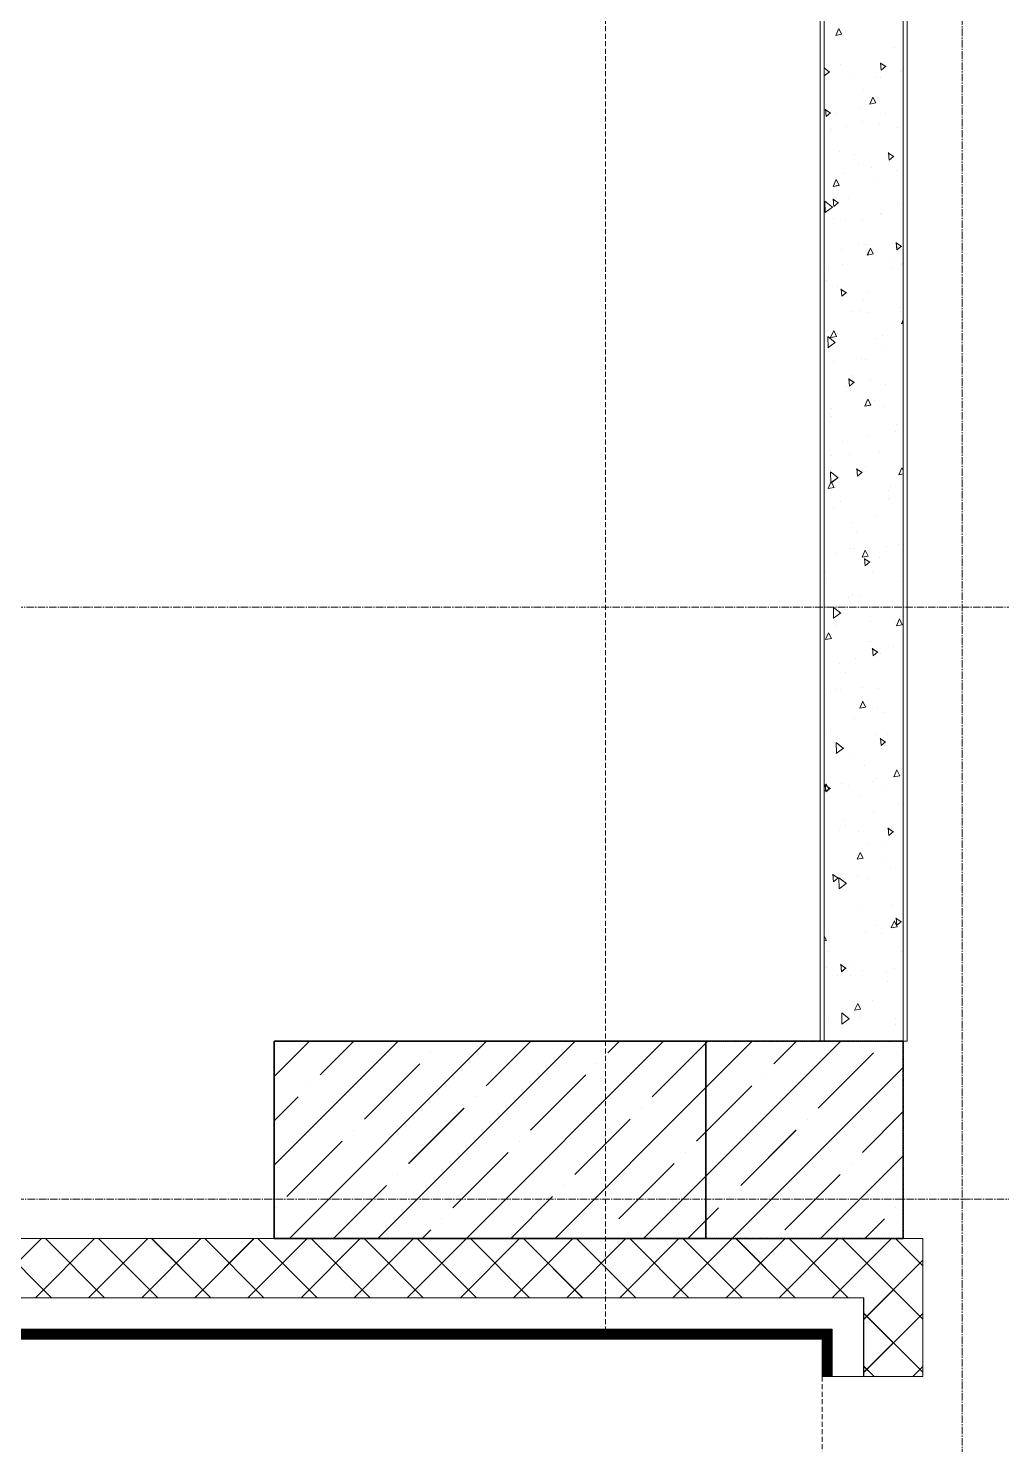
# Model space of a CAD drawing. Header units: millimetres. Extents: x 470010 to 1231400, y -134005 to 421770.
# Drawn here: x 849754 to 852223, y 135591 to 139180 of the extents above; entities that cross this region are included whole.
import ezdxf
from ezdxf.enums import TextEntityAlignment as Align

# ---------------------------------------------------------------- set-up
doc = ezdxf.new("R2010")
doc.units = ezdxf.units.MM
for name, pattern in [('CENTER2', [28.575, 19.05, -3.175, 3.175, -3.175]), ('DASHED', [19.05, 12.7, -6.35]), ('HIDDEN2', [4.7625, 3.175, -1.5875])]:
    doc.linetypes.add(name, pattern=pattern)
doc.layers.get('Defpoints').update_dxf_attribs({"color": 140})
doc.layers.add('АР_Делит', color=120, linetype='Continuous', lineweight=0, plot=False)
for name, color, linetype, lineweight in [('АР_Колонны', 70, 'Continuous', 30), ('АР_Стены ЖБ', 7, 'Continuous', 35), ('АР_Стены ПЕНОблок', 52, 'Continuous', 20), ('АР_Тонкая', 254, 'Continuous', 5), ('АР_Утеплитель', 31, 'Continuous', 0), ('АР_Штриховка', 8, 'Continuous', 0)]:
    doc.layers.add(name, color=color, linetype=linetype, lineweight=lineweight)
doc.layers.add('РД_Оси_100', color=7, linetype='Continuous', lineweight=0, true_color=0x525252)
doc.styles.add('style1', font='ARIALN.TTF')

# ---------------------------------------------------------------- blocks, each defined once
blk = doc.blocks.new('СОШ_2200_АР_ОСИ_М100_28.05.24')
at = {"layer": 'АР_Делит', "color": 251, "linetype": 'DASHED', "true_color": 0x636466}
blk.add_lwpolyline([(114955, 135155), (114955, -355), (93595.036, -355), (93595.036, 13855), (94145, 13855), (94145, 68320), (66055, 68320), (66055, 13857.73), (83455, 13857.73), (83455, -355), (45245, -355), (45245, 13145), (44695, 13145), (44695, 26755), (45245, 26755), (45245, 68320), (20455, 68320), (20455, 26755), (27955, 26755), (27955, 13145), (-355, 13145), (-355, 100855)], dxfattribs=at)
at = {"layer": 'РД_Оси_100', "color": 251, "linetype": 'CENTER2', "true_color": 0x636466}
for p, q in [((71363.995, 15000), (33000, 15000)), ((33000, 13500), (85055, 13500))]:
    blk.add_line(p, q, dxfattribs=at)
blk.add_lwpolyline([(45530, 139938.679), (45600, 139538.679), (45600, -6163.457)], dxfattribs=at)
blk = doc.blocks.new('A$C9108343f')
at = {"layer": 'АР_Колонны', "color": 18, "linetype": 'HIDDEN2', "lineweight": 25, "true_color": 0x000000}
for p, q in [((185754.1, 236979.5), (186254.1, 236979.5)), ((185754.1, 236479.5), (185754.1, 236979.5)), ((186254.1, 236979.5), (186254.1, 236479.5)), ((186254.1, 236479.5), (185754.1, 236479.5))]:
    blk.add_line(p, q, dxfattribs=at)
at = {"layer": 'АР_Колонны', "color": 18, "linetype": 'Continuous', "lineweight": 15, "true_color": 0x000000}
for p, q in [((185754.1, 236979.5), (185754.1, 236479.5)), ((186254.1, 236979.5), (185754.1, 236979.5)), ((186254.1, 236979.5), (185754.1, 236979.5)), ((185754.1, 236979.5), (185754.1, 236479.5)), ((186254.1, 236479.5), (186254.1, 236979.5)), ((186254.1, 236479.5), (186254.1, 236979.5)), ((185754.1, 236479.5), (186254.1, 236479.5)), ((185754.1, 236479.5), (186254.1, 236479.5))]:
    blk.add_line(p, q, dxfattribs=at)
at = {"layer": 'АР_Стены ЖБ', "color": 18, "linetype": 'Continuous', "lineweight": 35, "true_color": 0x000000}
for p, q in [((184659.1, 236979.5), (184659.1, 236479.5)), ((185754.1, 236979.5), (184659.1, 236979.5)), ((185754.1, 236479.5), (185754.1, 236979.5)), ((184659.1, 236479.5), (185754.1, 236479.5))]:
    blk.add_line(p, q, dxfattribs=at)
at = {"layer": 'АР_Стены ЖБ', "color": 18, "linetype": 'Continuous', "lineweight": 30, "true_color": 0x000000}
for p, q in [((186254.1, 236979.5), (185754.1, 236979.5)), ((185754.1, 236979.5), (185754.1, 236479.5)), ((186254.1, 236479.5), (186254.1, 236979.5)), ((185754.1, 236479.5), (186254.1, 236479.5))]:
    blk.add_line(p, q, dxfattribs=at)
at = {"layer": 'АР_Стены ПЕНОблок', "color": 18, "linetype": 'Continuous', "lineweight": 20, "true_color": 0x000000}
for p, q in [((186054.1, 244129.5), (186054.1, 236979.5)), ((186254.1, 236979.5), (186254.1, 244129.5)), ((186054.1, 236979.5), (186254.1, 236979.5))]:
    blk.add_line(p, q, dxfattribs=at)
at = {"layer": 'АР_Тонкая', "color": 18, "linetype": 'Continuous', "lineweight": 0, "true_color": 0x000000}
for p, q in [((186044.1, 244129.5), (186044.1, 236979.5)), ((186054.1, 236979.5), (186054.1, 244129.5)), ((186254.1, 244129.5), (186254.1, 236979.5)), ((186264.1, 236979.5), (186264.1, 244129.5)), ((186044.1, 236979.5), (186054.1, 236979.5)), ((186254.1, 236979.5), (186264.1, 236979.5))]:
    blk.add_line(p, q, dxfattribs=at)
at = {"layer": 'АР_Тонкая', "color": 18, "linetype": 'Continuous', "lineweight": 5, "true_color": 0x000000}
for p, q in [((186154.1, 236329.5), (167604.1, 236329.5)), ((186154.1, 236129.5), (186154.1, 236329.5)), ((167604.1, 236249.5), (186074.1, 236249.5)), ((186074.1, 236249.5), (167604.1, 236249.5)), ((186074.1, 236249.5), (186074.1, 236129.5)), ((186074.1, 236129.5), (186074.1, 236249.5)), ((167604.1, 236224.5), (186049.1, 236224.5)), ((186049.1, 236224.5), (186049.1, 236129.5)), ((186049.1, 236129.5), (186074.1, 236129.5)), ((186074.1, 236129.5), (186154.1, 236129.5))]:
    blk.add_line(p, q, dxfattribs=at)
at = {"layer": 'АР_Утеплитель', "color": 18, "linetype": 'Continuous', "lineweight": 0, "true_color": 0x000000}
for p, q in [((186304.1, 236479.5), (167604.1, 236479.5)), ((186304.1, 236129.5), (186304.1, 236479.5)), ((167604.1, 236329.5), (186154.1, 236329.5)), ((186154.1, 236329.5), (186154.1, 236129.5)), ((186154.1, 236129.5), (186304.1, 236129.5))]:
    blk.add_line(p, q, dxfattribs=at)
at = {"layer": 'АР_Штриховка', "color": 18, "linetype": 'Continuous', "lineweight": 0, "true_color": 0x000000}
for p, q in [((186083.3, 239528.5), (186091, 239545.9)), ((186098.3, 239531.4), (186091, 239545.9)), ((186097.5, 239536), (186097.5, 239536)), ((186083.3, 239528.5), (186098.3, 239531.4)), ((186232.3, 239498.7), (186232.3, 239498.7)), ((186067.8, 239435.8), (186054.1, 239446.7)), ((186054.1, 239426.3), (186067.6, 239436.1)), ((186094.9, 239453.9), (186094.9, 239453.9)), ((186128.1, 239429), (186128.1, 239429)), ((186209.9, 239449.4), (186196.5, 239458.6)), ((186198.8, 239440.4), (186197.1, 239459.4)), ((186198.8, 239440.4), (186210.4, 239450.2)), ((186246.6, 239436.8), (186246.6, 239436.8)), ((186250.2, 239439.3), (186250.2, 239439.3)), ((186152.5, 239391.9), (186152.5, 239391.9)), ((186184.6, 239423), (186184.6, 239423)), ((186197.3, 239421.4), (186197.3, 239421.4)), ((186169.8, 239354.6), (186177.6, 239372)), ((186169.9, 239354.5), (186184.8, 239357.4)), ((186184.8, 239357.4), (186177.6, 239371.9)), ((186069.8, 239331.8), (186056.5, 239341)), ((186058.7, 239322.9), (186057, 239341.8)), ((186058.7, 239322.8), (186070.3, 239332.6)), ((186069, 239352), (186069, 239352)), ((186084.7, 239331.2), (186084.7, 239331.2)), ((186146.7, 239345), (186146.7, 239345)), ((186210.1, 239329.9), (186210.1, 239329.9)), ((186073.3, 239289.7), (186073.3, 239289.7)), ((186110.5, 239298.7), (186110.5, 239298.7)), ((186151.7, 239310.9), (186151.7, 239310.9)), ((186193, 239302.3), (186193, 239302.3)), ((186240.2, 239296), (186240.2, 239296)), ((186092.6, 239233.9), (186092.6, 239233.9)), ((186130.9, 239227.7), (186130.9, 239227.7)), ((186229.8, 239221.7), (186216.5, 239230.8)), ((186218.7, 239212.7), (186217, 239231.7)), ((186218.7, 239212.7), (186230.4, 239222.5)), ((186106.2, 239179.6), (186106.2, 239179.6)), ((186140.3, 239204.2), (186140.3, 239204.2)), ((186175.2, 239192.8), (186175.2, 239192.8)), ((186237.7, 239185.3), (186237.7, 239185.3)), ((186076.9, 239145.7), (186084.6, 239163.2)), ((186076.9, 239145.7), (186091.8, 239148.6)), ((186091.8, 239148.6), (186084.6, 239163.1)), ((186188.5, 239165.8), (186188.5, 239165.8)), ((186074.9, 239093), (186055.9, 239108.1)), ((186056.6, 239079.7), (186056, 239108.2)), ((186089.7, 239104.1), (186076.4, 239113.3)), ((186078.6, 239095.1), (186076.9, 239114.1)), ((186078.6, 239095.1), (186090.3, 239104.9)), ((186116.2, 239115.9), (186116.2, 239115.9)), ((186246.1, 239103.8), (186246.1, 239103.8)), ((186056.2, 239079.8), (186074.7, 239093.3)), ((186197.1, 239077.4), (186197.1, 239077.4)), ((186198.8, 239074.7), (186198.8, 239074.7)), ((186077.1, 239065), (186077.1, 239065)), ((186108.9, 239060.9), (186108.9, 239060.9)), ((186150.9, 239062.6), (186150.9, 239062.6)), ((186139.8, 238997.8), (186139.8, 238997.8)), ((186159.1, 238999.3), (186159.1, 238999.3)), ((186166.5, 238998.9), (186166.5, 238998.9)), ((186249.7, 238993.9), (186236.4, 239003.1)), ((186238.6, 238984.9), (186236.9, 239003.9)), ((186238.6, 238984.9), (186250.3, 238994.7)), ((186097.2, 238985.6), (186097.2, 238985.6)), ((186163.4, 238971.8), (186171.1, 238989.2)), ((186163.4, 238971.7), (186178.4, 238974.6)), ((186178.4, 238974.6), (186171.1, 238989.1)), ((186064.2, 238939.9), (186064.2, 238939.9)), ((186100.7, 238946.9), (186100.7, 238946.9)), ((186222.4, 238956.7), (186222.4, 238956.7)), ((186224.1, 238936.9), (186224.1, 238936.9)), ((186250.7, 238948), (186250.7, 238948)), ((186252.6, 238950.4), (186252.6, 238950.4)), ((186059.2, 238907.5), (186059.2, 238907.5)), ((186086.7, 238892.2), (186086.7, 238892.2)), ((186109.6, 238876.4), (186096.3, 238885.5)), ((186098.5, 238867.4), (186096.9, 238886.4)), ((186098.5, 238867.4), (186110.2, 238877.2)), ((186152.7, 238858.6), (186152.7, 238858.6)), ((186163.4, 238879.7), (186163.4, 238879.7)), ((186124.3, 238828.8), (186124.3, 238828.8)), ((186144.3, 238830.2), (186144.3, 238830.2)), ((186163.9, 238825.3), (186163.9, 238825.3)), ((186246, 238838.6), (186246, 238838.6)), ((186246.4, 238828.9), (186246.4, 238828.9)), ((186070.4, 238763), (186078.2, 238780.4)), ((186085.4, 238765.8), (186078.2, 238780.3)), ((186249.9, 238797.9), (186254.1, 238807.3)), ((186250, 238797.8), (186254.1, 238798.6)), ((186082, 238750.2), (186063, 238765.2)), ((186063.7, 238736.8), (186063.1, 238765.4)), ((186063.3, 238737), (186081.8, 238750.5)), ((186070.4, 238762.9), (186085.4, 238765.8)), ((186187, 238761.6), (186187, 238761.6)), ((186201.9, 238768.2), (186201.9, 238768.2)), ((186065.1, 238728), (186065.1, 238728)), ((186147.9, 238710.7), (186147.9, 238710.7)), ((186209.5, 238731.8), (186209.5, 238731.8)), ((186077.1, 238702.6), (186077.1, 238702.6)), ((186159.6, 238706.2), (186159.6, 238706.2)), ((186109.6, 238640), (186109.6, 238640)), ((186129.6, 238648.6), (186116.2, 238657.8)), ((186118.4, 238639.7), (186116.8, 238658.6)), ((186118.4, 238639.7), (186130.1, 238649.4)), ((186122.7, 238666), (186122.7, 238666)), ((186171.6, 238653.7), (186171.6, 238653.7)), ((186210.5, 238643.5), (186210.5, 238643.5)), ((186157, 238589), (186164.7, 238606.4)), ((186171.9, 238591.9), (186164.7, 238606.4)), ((186180.3, 238604), (186180.3, 238604)), ((186072.8, 238583.4), (186072.8, 238583.4)), ((186157, 238589), (186171.9, 238591.9)), ((186171.5, 238592.6), (186171.5, 238592.6)), ((186204.3, 238589.2), (186204.3, 238589.2)), ((186071.7, 238561.9), (186071.7, 238561.9)), ((186237.9, 238542.1), (186237.9, 238542.1)), ((186100.7, 238499.2), (186100.7, 238499.2)), ((186165.2, 238513), (186165.2, 238513)), ((186234.1, 238525.4), (186234.1, 238525.4)), ((186073, 238464.3), (186073, 238464.3)), ((186117.5, 238466.5), (186117.5, 238466.5)), ((186195.1, 238474.5), (186195.1, 238474.5)), ((186065.2, 238421.1), (186065.2, 238421.1)), ((186089.1, 238407.3), (186070.1, 238422.4)), ((186070.8, 238394), (186070.2, 238422.6)), ((186149.5, 238420.9), (186136.1, 238430.1)), ((186138.4, 238411.9), (186136.7, 238430.9)), ((186138.4, 238411.9), (186150, 238421.7)), ((186158.3, 238437.2), (186158.3, 238437.2)), ((186243.5, 238415.1), (186251.2, 238432.5)), ((186254.1, 238426.6), (186251.2, 238432.4)), ((186064, 238380.2), (186071.7, 238397.6)), ((186070.4, 238394.2), (186088.9, 238407.6)), ((186078.9, 238383), (186071.7, 238397.5)), ((186222, 238386.2), (186222, 238386.2)), ((186243.5, 238415), (186254.1, 238417.1)), ((186064, 238380.1), (186079, 238383)), ((186215.9, 238375.2), (186215.9, 238375.2)), ((186217.3, 238351.9), (186217.3, 238351.9)), ((186218.7, 238356.5), (186218.7, 238356.5)), ((186078.5, 238330.4), (186078.5, 238330.4)), ((186096.6, 238346.2), (186096.6, 238346.2)), ((186122, 238294.4), (186122, 238294.4)), ((186184, 238308.1), (186184, 238308.1)), ((186136.1, 238268.5), (186136.1, 238268.5)), ((186084.1, 238216.3), (186084.1, 238216.3)), ((186120.2, 238228.1), (186120.2, 238228.1)), ((186130.5, 238229.1), (186130.5, 238229.1)), ((186150.5, 238206.3), (186158.3, 238223.7)), ((186150.5, 238206.2), (186165.5, 238209.1)), ((186165.5, 238209.1), (186158.3, 238223.6)), ((186193.7, 238206.5), (186193.7, 238206.5)), ((186213, 238232.8), (186213, 238232.8)), ((186242.3, 238238.4), (186242.3, 238238.4)), ((186169.4, 238193.2), (186156.1, 238202.4)), ((186158.3, 238184.2), (186156.6, 238203.2)), ((186158.3, 238184.2), (186170, 238194)), ((186056.9, 238166.3), (186056.9, 238166.3)), ((186061.1, 238151.1), (186061.1, 238151.1)), ((186177.6, 238167.4), (186177.6, 238167.4)), ((186251.3, 238144.5), (186251.3, 238144.5)), ((186114.5, 238104.3), (186114.5, 238104.3)), ((186126.2, 238110), (186126.2, 238110)), ((186143.8, 238110), (186143.8, 238110)), ((186096.2, 238064.5), (186077.1, 238079.6)), ((186077.9, 238051.2), (186077.3, 238079.8)), ((186077.5, 238051.3), (186096, 238064.8)), ((186077.7, 238075.5), (186077.7, 238075.5)), ((186084.7, 238033), (186084.7, 238033)), ((186172.1, 238042.3), (186172.1, 238042.3)), ((186234.4, 238040.6), (186234.4, 238040.6)), ((186237.1, 238032.3), (186244.8, 238049.7)), ((186237.1, 238032.2), (186252, 238035.1)), ((186252, 238035.1), (186244.8, 238049.6)), ((186057.5, 237997.4), (186065.3, 238014.8)), ((186057.6, 237997.3), (186072.5, 238000.3)), ((186072.5, 238000.2), (186065.3, 238014.7)), ((186167.4, 237991.9), (186167.4, 237991.9)), ((186170.9, 237993), (186170.9, 237993)), ((186189.3, 237965.4), (186176, 237974.6)), ((186178.2, 237956.5), (186176.5, 237975.4)), ((186178.2, 237956.5), (186189.9, 237966.3)), ((186196.5, 237962.5), (186196.5, 237962.5)), ((186229.7, 237980.3), (186229.7, 237980.3)), ((186092.5, 237937.4), (186092.5, 237937.4)), ((186134.5, 237948.8), (186134.5, 237948.8)), ((186108.3, 237914.9), (186108.3, 237914.9)), ((186069.3, 237864.1), (186069.3, 237864.1)), ((186084.1, 237870.3), (186084.1, 237870.3)), ((186096.5, 237870.7), (186096.5, 237870.7)), ((186150.1, 237875.5), (186150.1, 237875.5)), ((186191, 237873.8), (186191, 237873.8)), ((186144.1, 237823.5), (186151.8, 237840.9)), ((186144.1, 237823.4), (186159.1, 237826.3)), ((186159, 237826.3), (186151.8, 237840.8)), ((186190, 237821.8), (186190, 237821.8)), ((186207.7, 237813.5), (186207.7, 237813.5)), ((186131.9, 237796.9), (186131.9, 237796.9)), ((186070.3, 237768.7), (186070.3, 237768.7)), ((186092.8, 237746), (186092.8, 237746)), ((186183.9, 237755.7), (186183.9, 237755.7)), ((186209.3, 237737.7), (186195.9, 237746.9)), ((186198.1, 237728.7), (186196.5, 237747.7)), ((186198.1, 237728.7), (186209.8, 237738.5)), ((186214.5, 237755.7), (186214.5, 237755.7)), ((186103.3, 237721.7), (186084.2, 237736.8)), ((186085, 237708.4), (186084.4, 237736.9)), ((186084.6, 237708.5), (186103, 237722)), ((186090.1, 237729.9), (186090.1, 237729.9)), ((186127.9, 237706.7), (186127.9, 237706.7)), ((186155.5, 237678.8), (186155.5, 237678.8)), ((186230.6, 237649.5), (186238.4, 237666.9)), ((186245.6, 237652.4), (186238.4, 237666.9)), ((186246.8, 237695), (186246.8, 237695)), ((186054.1, 237621.5), (186058.8, 237632)), ((186066.1, 237617.5), (186058.8, 237632)), ((186097.1, 237633), (186097.1, 237633)), ((186179.6, 237636.6), (186179.6, 237636.6)), ((186185.5, 237644.8), (186185.5, 237644.8)), ((186230.6, 237649.5), (186245.6, 237652.4)), ((186238.1, 237637.7), (186238.1, 237637.7)), ((186054.1, 237615.2), (186066.1, 237617.5)), ((186069.2, 237620.2), (186055.8, 237629.3)), ((186058, 237611.2), (186056.4, 237630.2)), ((186058, 237611.2), (186069.7, 237621)), ((186116.4, 237627.9), (186116.4, 237627.9)), ((186146.9, 237603.2), (186146.9, 237603.2)), ((186208.9, 237616.9), (186208.9, 237616.9)), ((186179.1, 237560.7), (186179.1, 237560.7)), ((186243.1, 237582.8), (186243.1, 237582.8)), ((186106.3, 237542.6), (186106.3, 237542.6)), ((186109, 237525.1), (186109, 237525.1)), ((186092.8, 237513.9), (186092.8, 237513.9)), ((186140, 237509.8), (186140, 237509.8)), ((186229.2, 237510), (186215.8, 237519.2)), ((186218.1, 237501), (186216.4, 237520)), ((186218.1, 237501), (186229.7, 237510.8)), ((186224.3, 237519.6), (186224.3, 237519.6)), ((186137.6, 237440.7), (186145.4, 237458.1)), ((186152.6, 237443.5), (186145.4, 237458)), ((186163.9, 237480.6), (186163.9, 237480.6)), ((186202.5, 237476.2), (186202.5, 237476.2)), ((186137.7, 237440.6), (186152.6, 237443.5)), ((186202.7, 237442.6), (186202.7, 237442.6)), ((186221.5, 237418.6), (186221.5, 237418.6)), ((186089.1, 237392.4), (186075.7, 237401.6)), ((186078, 237383.5), (186076.3, 237402.4)), ((186078, 237383.4), (186089.6, 237393.2)), ((186110.4, 237378.9), (186091.3, 237393.9)), ((186092, 237365.5), (186091.5, 237394.1)), ((186102.5, 237384.3), (186102.5, 237384.3)), ((186137.5, 237396.9), (186137.5, 237396.9)), ((186163.6, 237391.7), (186163.6, 237391.7)), ((186084.3, 237375.7), (186084.3, 237375.7)), ((186091.7, 237365.7), (186110.1, 237379.2)), ((186141.9, 237313.7), (186141.9, 237313.7)), ((186226.2, 237324.5), (186226.2, 237324.5)), ((186187.2, 237273.6), (186187.2, 237273.6)), ((186224.2, 237266.8), (186231.9, 237284.2)), ((186239.1, 237269.6), (186231.9, 237284.1)), ((186249.1, 237282.3), (186235.8, 237291.4)), ((186238, 237273.3), (186236.3, 237292.3)), ((186237.3, 237282.3), (186237.3, 237282.3)), ((186238, 237273.3), (186249.7, 237283.1)), ((186059.6, 237234.7), (186054.1, 237245.7)), ((186065.1, 237263.3), (186065.1, 237263.3)), ((186159.3, 237257.6), (186159.3, 237257.6)), ((186199.5, 237251.8), (186199.5, 237251.8)), ((186221.3, 237271.3), (186221.3, 237271.3)), ((186224.2, 237266.7), (186239.2, 237269.6)), ((186054.1, 237233.6), (186059.6, 237234.7)), ((186062.1, 237207), (186062.1, 237207)), ((186249.8, 237206.4), (186249.8, 237206.4)), ((186059.4, 237165.7), (186059.4, 237165.7)), ((186109, 237164.7), (186095.7, 237173.9)), ((186097.9, 237155.7), (186096.2, 237174.7)), ((186097.9, 237155.7), (186109.6, 237165.5)), ((186121.4, 237179.5), (186121.4, 237179.5)), ((186088.7, 237145.3), (186088.7, 237145.3)), ((186119.7, 237145), (186119.7, 237145)), ((186150.5, 237159.6), (186150.5, 237159.6)), ((186210.8, 237155.5), (186210.8, 237155.5)), ((186214.9, 237130.5), (186214.9, 237130.5)), ((186233, 237163.2), (186233, 237163.2)), ((186131.2, 237057.9), (186138.9, 237075.3)), ((186131.2, 237057.9), (186146.2, 237060.8)), ((186146.2, 237060.8), (186138.9, 237075.2)), ((186177.3, 237083), (186177.3, 237083)), ((186063.7, 237036.9), (186063.7, 237036.9)), ((186117.4, 237036), (186098.4, 237051.1)), ((186099.1, 237022.7), (186098.5, 237051.3)), ((186098.8, 237022.8), (186117.2, 237036.3)), ((186112.3, 237027.2), (186112.3, 237027.2)), ((186115, 237038.7), (186115, 237038.7)), ((186146.2, 237040.5), (186146.2, 237040.5)), ((186234.4, 237037.5), (186234.4, 237037.5)), ((186234.9, 237021.1), (186234.9, 237021.1)), ((186098.1, 236980.8), (186098.1, 236980.8)), ((183919.2, 236329.5), (184069.2, 236479.5)), ((184094.5, 236329.5), (183944.5, 236479.5)), ((184053.9, 236329.5), (184203.9, 236479.5)), ((184229.2, 236329.5), (184079.2, 236479.5)), ((184188.7, 236329.5), (184338.7, 236479.5)), ((184363.9, 236329.5), (184213.9, 236479.5)), ((184323.4, 236329.5), (184473.4, 236479.5)), ((184498.6, 236329.5), (184348.6, 236479.5)), ((184458.1, 236329.5), (184608.1, 236479.5)), ((184633.3, 236329.5), (184483.3, 236479.5)), ((184592.8, 236329.5), (184742.8, 236479.5)), ((184768, 236329.5), (184618, 236479.5)), ((184727.5, 236329.5), (184877.5, 236479.5)), ((184902.7, 236329.5), (184752.7, 236479.5)), ((184862.2, 236329.5), (185012.2, 236479.5)), ((185037.4, 236329.5), (184887.4, 236479.5)), ((184996.9, 236329.5), (185146.9, 236479.5)), ((185172.1, 236329.5), (185022.1, 236479.5)), ((185131.6, 236329.5), (185281.6, 236479.5)), ((185306.8, 236329.5), (185156.8, 236479.5)), ((185266.3, 236329.5), (185416.3, 236479.5)), ((185441.5, 236329.5), (185291.5, 236479.5)), ((185401, 236329.5), (185551, 236479.5)), ((185576.2, 236329.5), (185426.2, 236479.5)), ((185535.7, 236329.5), (185685.7, 236479.5)), ((185711, 236329.5), (185561, 236479.5)), ((185670.4, 236329.5), (185820.4, 236479.5)), ((185845.7, 236329.5), (185695.7, 236479.5)), ((185805.1, 236329.5), (185955.1, 236479.5)), ((185980.4, 236329.5), (185830.4, 236479.5)), ((185939.8, 236329.5), (186089.8, 236479.5)), ((186115.1, 236329.5), (185965.1, 236479.5)), ((186074.5, 236329.5), (186224.5, 236479.5)), ((186201.9, 236377.3), (186099.8, 236479.5)), ((186269.3, 236444.7), (186234.5, 236479.5)), ((186154.1, 236274.4), (186304.1, 236424.4)), ((186304.1, 236409.9), (186269.3, 236444.7)), ((186304.1, 236275.2), (186201.9, 236377.3)), ((186304.1, 236140.5), (186154.1, 236290.5)), ((186154.1, 236139.7), (186304.1, 236289.7)), ((167604.1, 236249.2), (186073.8, 236249.2)), ((167604.1, 236248.2), (186072.8, 236248.2)), ((167604.1, 236247.2), (186071.8, 236247.2)), ((167604.1, 236246.2), (186070.8, 236246.2)), ((167604.1, 236245.2), (186069.8, 236245.2)), ((167604.1, 236244.2), (186068.8, 236244.2)), ((167604.1, 236243.2), (186067.8, 236243.2)), ((167604.1, 236242.2), (186066.8, 236242.2)), ((167604.1, 236241.2), (186065.8, 236241.2)), ((167604.1, 236240.2), (186064.8, 236240.2)), ((167604.1, 236239.2), (186063.8, 236239.2)), ((167604.1, 236238.2), (186062.8, 236238.2)), ((167604.1, 236237.2), (186061.8, 236237.2)), ((167604.1, 236236.2), (186060.8, 236236.2)), ((167604.1, 236235.2), (186059.8, 236235.2)), ((167604.1, 236234.2), (186058.8, 236234.2)), ((167604.1, 236233.2), (186057.8, 236233.2)), ((167604.1, 236232.2), (186056.8, 236232.2)), ((167604.1, 236231.2), (186055.8, 236231.2)), ((186055.8, 236231.2), (186074.1, 236231.2)), ((186056.8, 236232.2), (186074.1, 236232.2)), ((186057.8, 236233.2), (186074.1, 236233.2)), ((186058.8, 236234.2), (186074.1, 236234.2)), ((186059.8, 236235.2), (186074.1, 236235.2)), ((186060.8, 236236.2), (186074.1, 236236.2)), ((186061.8, 236237.2), (186074.1, 236237.2)), ((186062.8, 236238.2), (186074.1, 236238.2)), ((186063.8, 236239.2), (186074.1, 236239.2)), ((186064.8, 236240.2), (186074.1, 236240.2)), ((186065.8, 236241.2), (186074.1, 236241.2)), ((186066.8, 236242.2), (186074.1, 236242.2)), ((186067.8, 236243.2), (186074.1, 236243.2)), ((186068.8, 236244.2), (186074.1, 236244.2)), ((186069.8, 236245.2), (186074.1, 236245.2)), ((186070.8, 236246.2), (186074.1, 236246.2)), ((186071.8, 236247.2), (186074.1, 236247.2)), ((186072.8, 236248.2), (186074.1, 236248.2)), ((186073.8, 236249.2), (186074.1, 236249.2)), ((167604.1, 236230.2), (186054.8, 236230.2)), ((167604.1, 236229.2), (186053.8, 236229.2)), ((167604.1, 236228.2), (186052.8, 236228.2)), ((167604.1, 236227.2), (186051.8, 236227.2)), ((167604.1, 236226.2), (186050.8, 236226.2)), ((167604.1, 236225.2), (186049.8, 236225.2)), ((186049.1, 236224.2), (186074.1, 236224.2)), ((186049.1, 236223.2), (186074.1, 236223.2)), ((186049.1, 236222.2), (186074.1, 236222.2)), ((186049.1, 236221.2), (186074.1, 236221.2)), ((186049.1, 236220.2), (186074.1, 236220.2)), ((186049.1, 236219.2), (186074.1, 236219.2)), ((186049.1, 236218.2), (186074.1, 236218.2)), ((186049.1, 236217.2), (186074.1, 236217.2)), ((186049.1, 236216.2), (186074.1, 236216.2)), ((186049.1, 236215.2), (186074.1, 236215.2)), ((186049.1, 236214.2), (186074.1, 236214.2)), ((186049.1, 236213.2), (186074.1, 236213.2)), ((186049.1, 236212.2), (186074.1, 236212.2)), ((186049.1, 236211.2), (186074.1, 236211.2)), ((186049.1, 236210.2), (186074.1, 236210.2)), ((186049.1, 236209.2), (186074.1, 236209.2)), ((186049.1, 236208.2), (186074.1, 236208.2)), ((186049.1, 236207.2), (186074.1, 236207.2)), ((186049.1, 236206.2), (186074.1, 236206.2)), ((186049.1, 236205.2), (186074.1, 236205.2)), ((186049.1, 236204.2), (186074.1, 236204.2)), ((186049.1, 236203.2), (186074.1, 236203.2)), ((186049.1, 236202.2), (186074.1, 236202.2)), ((186049.1, 236201.2), (186074.1, 236201.2)), ((186049.1, 236200.2), (186074.1, 236200.2)), ((186049.1, 236199.2), (186074.1, 236199.2)), ((186049.1, 236198.2), (186074.1, 236198.2)), ((186049.1, 236197.2), (186074.1, 236197.2)), ((186049.1, 236196.2), (186074.1, 236196.2)), ((186049.1, 236195.2), (186074.1, 236195.2)), ((186049.8, 236225.2), (186074.1, 236225.2)), ((186050.8, 236226.2), (186074.1, 236226.2)), ((186051.8, 236227.2), (186074.1, 236227.2)), ((186052.8, 236228.2), (186074.1, 236228.2)), ((186053.8, 236229.2), (186074.1, 236229.2)), ((186054.8, 236230.2), (186074.1, 236230.2)), ((186049.1, 236194.2), (186074.1, 236194.2)), ((186049.1, 236193.2), (186074.1, 236193.2)), ((186049.1, 236192.2), (186074.1, 236192.2)), ((186049.1, 236191.2), (186074.1, 236191.2)), ((186049.1, 236190.2), (186074.1, 236190.2)), ((186049.1, 236189.2), (186074.1, 236189.2)), ((186049.1, 236188.2), (186074.1, 236188.2)), ((186049.1, 236187.2), (186074.1, 236187.2)), ((186049.1, 236186.2), (186074.1, 236186.2)), ((186049.1, 236185.2), (186074.1, 236185.2)), ((186049.1, 236184.2), (186074.1, 236184.2)), ((186049.1, 236183.2), (186074.1, 236183.2)), ((186049.1, 236182.2), (186074.1, 236182.2)), ((186049.1, 236181.2), (186074.1, 236181.2)), ((186049.1, 236180.2), (186074.1, 236180.2)), ((186049.1, 236179.2), (186074.1, 236179.2)), ((186049.1, 236178.2), (186074.1, 236178.2)), ((186049.1, 236177.2), (186074.1, 236177.2)), ((186049.1, 236176.2), (186074.1, 236176.2)), ((186049.1, 236175.2), (186074.1, 236175.2)), ((186049.1, 236174.2), (186074.1, 236174.2)), ((186049.1, 236173.2), (186074.1, 236173.2)), ((186049.1, 236172.2), (186074.1, 236172.2)), ((186049.1, 236171.2), (186074.1, 236171.2)), ((186049.1, 236170.2), (186074.1, 236170.2)), ((186049.1, 236169.2), (186074.1, 236169.2)), ((186049.1, 236168.2), (186074.1, 236168.2)), ((186049.1, 236167.2), (186074.1, 236167.2)), ((186049.1, 236166.2), (186074.1, 236166.2)), ((186049.1, 236165.2), (186074.1, 236165.2)), ((186049.1, 236164.2), (186074.1, 236164.2)), ((186049.1, 236163.2), (186074.1, 236163.2)), ((186049.1, 236162.2), (186074.1, 236162.2)), ((186049.1, 236161.2), (186074.1, 236161.2)), ((186049.1, 236160.2), (186074.1, 236160.2)), ((186049.1, 236159.2), (186074.1, 236159.2)), ((186049.1, 236158.2), (186074.1, 236158.2)), ((186049.1, 236157.2), (186074.1, 236157.2)), ((186049.1, 236156.2), (186074.1, 236156.2)), ((186049.1, 236155.2), (186074.1, 236155.2)), ((186049.1, 236154.2), (186074.1, 236154.2)), ((186049.1, 236153.2), (186074.1, 236153.2)), ((186049.1, 236152.2), (186074.1, 236152.2)), ((186049.1, 236151.2), (186074.1, 236151.2)), ((186049.1, 236150.2), (186074.1, 236150.2)), ((186049.1, 236149.2), (186074.1, 236149.2)), ((186049.1, 236148.2), (186074.1, 236148.2)), ((186049.1, 236147.2), (186074.1, 236147.2)), ((186049.1, 236146.2), (186074.1, 236146.2)), ((186049.1, 236145.2), (186074.1, 236145.2)), ((186049.1, 236144.2), (186074.1, 236144.2)), ((186049.1, 236143.2), (186074.1, 236143.2)), ((186049.1, 236142.2), (186074.1, 236142.2)), ((186049.1, 236141.2), (186074.1, 236141.2)), ((186049.1, 236140.2), (186074.1, 236140.2)), ((186049.1, 236139.2), (186074.1, 236139.2)), ((186049.1, 236138.2), (186074.1, 236138.2)), ((186049.1, 236137.2), (186074.1, 236137.2)), ((186049.1, 236136.2), (186074.1, 236136.2)), ((186049.1, 236135.2), (186074.1, 236135.2)), ((186049.1, 236134.2), (186074.1, 236134.2)), ((186049.1, 236133.2), (186074.1, 236133.2)), ((186049.1, 236132.2), (186074.1, 236132.2)), ((186049.1, 236131.2), (186074.1, 236131.2)), ((186049.1, 236130.2), (186074.1, 236130.2)), ((186180.4, 236129.5), (186154.1, 236155.8)), ((186278.6, 236129.5), (186304.1, 236155))]:
    blk.add_line(p, q, dxfattribs=at)
at = {"layer": 'АР_Штриховка', "color": 18, "linetype": 'Continuous', "lineweight": 5, "true_color": 0x000000}
for p, q in [((184659.1, 236889.7), (184748.9, 236979.5)), ((184659.1, 236665.2), (184973.4, 236979.5)), ((184697.9, 236479.5), (185197.9, 236979.5)), ((184775.8, 236894.2), (184861.1, 236979.5)), ((184922.4, 236479.5), (185422.4, 236979.5)), ((185056.4, 236950.3), (185056.4, 236950.3)), ((185084.5, 236978.4), (185085.6, 236979.5)), ((185146.9, 236479.5), (185646.9, 236979.5)), ((185196.8, 236866.1), (185310.1, 236979.5)), ((185505.5, 236950.3), (185534.6, 236979.5)), ((185617.7, 236838.1), (185754.1, 236974.5)), ((185754.1, 236862.2), (185871.4, 236979.5)), ((185754.1, 236637.7), (186095.9, 236979.5)), ((185754.1, 236974.5), (185758, 236978.4)), ((185926.4, 236922.3), (185983.6, 236979.5)), ((186038.7, 236810), (186179, 236950.3)), ((186207, 236978.4), (186207, 236978.4)), ((184888.1, 236781.9), (185028.4, 236922.3)), ((185477.4, 236922.3), (185477.4, 236922.3)), ((185820.4, 236479.5), (186254.1, 236913.2)), ((185309, 236753.9), (185449.3, 236894.2)), ((185898.3, 236894.2), (185898.3, 236894.2)), ((184747.7, 236866.1), (184747.7, 236866.1)), ((185371.4, 236479.5), (185754.1, 236862.2)), ((185754.1, 236750), (185870.3, 236866.1)), ((184659.1, 236777.5), (184719.7, 236838.1)), ((185000.3, 236669.7), (185140.6, 236810)), ((185168.7, 236838.1), (185168.7, 236838.1)), ((185589.6, 236810), (185589.6, 236810)), ((185421.3, 236641.6), (185561.6, 236781.9)), ((186010.6, 236781.9), (186010.6, 236781.9)), ((186150.9, 236697.8), (186254.1, 236800.9)), ((184860, 236753.9), (184860, 236753.9)), ((185730, 236725.8), (185754.1, 236750)), ((185842.2, 236613.6), (185982.5, 236753.9)), ((184691.6, 236585.5), (184831.9, 236725.8)), ((185112.6, 236557.4), (185252.9, 236697.8)), ((185280.9, 236725.8), (185280.9, 236725.8)), ((185701.9, 236697.8), (185701.9, 236697.8)), ((185533.5, 236529.4), (185673.8, 236669.7)), ((186044.9, 236479.5), (186254.1, 236688.7)), ((186122.8, 236669.7), (186122.8, 236669.7)), ((184972.3, 236641.6), (184972.3, 236641.6)), ((185595.9, 236479.5), (185754.1, 236637.7)), ((185954.5, 236501.3), (186094.8, 236641.6)), ((184810.1, 236479.5), (184944.2, 236613.6)), ((185393.2, 236613.6), (185393.2, 236613.6)), ((184663.6, 236557.4), (184663.6, 236557.4)), ((185259.1, 236479.5), (185365.1, 236585.5)), ((185754.1, 236525.4), (185786.1, 236557.4)), ((185814.2, 236585.5), (185814.2, 236585.5)), ((186235.1, 236557.4), (186235.1, 236557.4)), ((185084.5, 236529.4), (185084.5, 236529.4)), ((185708.1, 236479.5), (185754.1, 236525.4)), ((186157.2, 236479.5), (186207, 236529.4)), ((185034.6, 236479.5), (185056.4, 236501.3)), ((185505.5, 236501.3), (185505.5, 236501.3))]:
    blk.add_line(p, q, dxfattribs=at)
at = {"layer": 'РД_Оси_100'}
blk.add_blockref('СОШ_2200_АР_ОСИ_М100_28.05.24', (140804.1, 223079.5), dxfattribs=at)
at = {"layer": 'Defpoints', "color": 18, "true_color": 0x000000, "style": 'style1'}
for p in [(143949.3, 316089.1), (143975, 281639.5), (143890.4, 273244.7), (143840, 264276.8), (143967.8, 254892.4), (12252, 104178.1), (12382.6, 96023.1)]:
    blk.add_attdef('АР-ПОМЕЩЕНИЕ:НАИМЕНОВАНИЕ', text='', height=100, dxfattribs=at).set_placement(p, align=Align.MIDDLE)
at = {"layer": 'Defpoints', "color": 18, "true_color": 0x000000, "style": 'style1', "flags": 8}
for p in [(143951.3, 279099.1), (143848.3, 269251.1), (143875.3, 260094.2), (144049.7, 250824.7), (163419.3, 238153.4), (155897.5, 237966), (183037.2, 237966), (143342.9, 237876.2)]:
    blk.add_attdef('АР-ПОМЕЩЕНИЕ:НАИМЕНОВАНИЕ', text='', height=100, dxfattribs=at).set_placement(p, align=Align.MIDDLE)

msp = doc.modelspace()

# ---------------------------------------------------------------- linework, layer by layer
at = {"layer": 'АР_Колонны', "color": 18, "linetype": 'HIDDEN2', "lineweight": 25, "true_color": 0x000000}
for p, q in [((851472.706, 136613.251), (851972.706, 136613.251)), ((851472.706, 136113.251), (851472.706, 136613.251)), ((851972.706, 136613.251), (851972.706, 136113.251)), ((851972.706, 136113.251), (851472.706, 136113.251))]:
    msp.add_line(p, q, dxfattribs=at)
at = {"layer": 'АР_Колонны', "color": 18, "linetype": 'Continuous', "lineweight": 15, "true_color": 0x000000}
for p, q in [((851472.706, 136613.251), (851472.706, 136113.251)), ((851972.706, 136613.251), (851472.706, 136613.251)), ((851972.706, 136613.251), (851472.706, 136613.251)), ((851472.706, 136613.251), (851472.706, 136113.251)), ((851972.706, 136113.251), (851972.706, 136613.251)), ((851972.706, 136113.251), (851972.706, 136613.251)), ((851472.706, 136113.251), (851972.706, 136113.251)), ((851472.706, 136113.251), (851972.706, 136113.251))]:
    msp.add_line(p, q, dxfattribs=at)
at = {"layer": 'АР_Стены ЖБ', "color": 18, "linetype": 'Continuous', "lineweight": 35, "true_color": 0x000000}
for p, q in [((850377.706, 136613.251), (850377.706, 136113.251)), ((851472.706, 136613.251), (850377.706, 136613.251)), ((851472.706, 136113.251), (851472.706, 136613.251)), ((850377.706, 136113.251), (851472.706, 136113.251))]:
    msp.add_line(p, q, dxfattribs=at)
at = {"layer": 'АР_Стены ЖБ', "color": 18, "linetype": 'Continuous', "lineweight": 30, "true_color": 0x000000}
for p, q in [((851972.706, 136613.251), (851472.706, 136613.251)), ((851472.706, 136613.251), (851472.706, 136113.251)), ((851972.706, 136113.251), (851972.706, 136613.251)), ((851472.706, 136113.251), (851972.706, 136113.251))]:
    msp.add_line(p, q, dxfattribs=at)
at = {"layer": 'АР_Стены ПЕНОблок', "color": 18, "linetype": 'Continuous', "lineweight": 20, "true_color": 0x000000}
for p, q in [((851772.743, 143763.251), (851772.743, 136613.251)), ((851972.743, 136613.251), (851972.743, 143763.251)), ((851772.743, 136613.251), (851972.743, 136613.251))]:
    msp.add_line(p, q, dxfattribs=at)
at = {"layer": 'АР_Тонкая', "color": 18, "linetype": 'Continuous', "lineweight": 0, "true_color": 0x000000}
for p, q in [((851762.743, 143763.251), (851762.743, 136613.251)), ((851772.743, 136613.251), (851772.743, 143763.251)), ((851972.743, 143763.251), (851972.743, 136613.251)), ((851982.743, 136613.251), (851982.743, 143763.251)), ((851762.743, 136613.251), (851772.743, 136613.251)), ((851972.743, 136613.251), (851982.743, 136613.251))]:
    msp.add_line(p, q, dxfattribs=at)
at = {"layer": 'АР_Тонкая', "color": 18, "linetype": 'Continuous', "lineweight": 5, "true_color": 0x000000}
for p, q in [((851872.706, 135963.251), (833322.706, 135963.251)), ((851872.706, 135763.251), (851872.706, 135963.251)), ((833322.706, 135883.251), (851792.706, 135883.251)), ((851792.706, 135883.251), (833322.706, 135883.251)), ((851792.706, 135883.251), (851792.706, 135763.251)), ((851792.706, 135763.251), (851792.706, 135883.251)), ((833322.706, 135858.251), (851767.706, 135858.251)), ((851767.706, 135858.251), (851767.706, 135763.251)), ((851767.706, 135763.251), (851792.706, 135763.251)), ((851792.706, 135763.251), (851872.706, 135763.251))]:
    msp.add_line(p, q, dxfattribs=at)
at = {"layer": 'АР_Утеплитель', "color": 18, "linetype": 'Continuous', "lineweight": 0, "true_color": 0x000000}
for p, q in [((852022.706, 136113.251), (833322.706, 136113.251)), ((852022.706, 135763.251), (852022.706, 136113.251)), ((833322.706, 135963.251), (851872.706, 135963.251)), ((851872.706, 135963.251), (851872.706, 135763.251)), ((851872.706, 135763.251), (852022.706, 135763.251))]:
    msp.add_line(p, q, dxfattribs=at)
at = {"layer": 'АР_Штриховка', "color": 18, "linetype": 'Continuous', "lineweight": 0, "true_color": 0x000000}
for p, q in [((851801.904, 139162.285), (851809.652, 139179.688)), ((851816.873, 139165.115), (851809.661, 139179.61)), ((851801.93, 139162.214), (851816.89, 139165.122)), ((851786.449, 139069.577), (851772.743, 139080.427)), ((851772.743, 139060.025), (851786.223, 139069.886)), ((851928.495, 139083.14), (851915.16, 139092.321)), ((851917.371, 139074.162), (851915.71, 139093.14)), ((851917.378, 139074.154), (851929.052, 139083.95)), ((851888.444, 138988.344), (851896.192, 139005.747)), ((851888.47, 138988.273), (851903.43, 138991.181)), ((851903.413, 138991.174), (851896.201, 139005.669)), ((851788.4, 138965.587), (851775.065, 138974.768)), ((851777.276, 138956.609), (851775.616, 138975.587)), ((851777.283, 138956.601), (851788.958, 138966.397)), ((851948.418, 138855.409), (851935.083, 138864.591)), ((851937.294, 138846.432), (851935.634, 138865.41)), ((851937.302, 138846.424), (851948.976, 138856.22)), ((851795.464, 138779.508), (851803.212, 138796.911)), ((851795.49, 138779.437), (851810.45, 138782.345)), ((851810.433, 138782.338), (851803.221, 138796.833)), ((851793.535, 138726.75), (851774.494, 138741.823)), ((851775.225, 138713.431), (851774.634, 138742)), ((851808.324, 138737.857), (851794.989, 138747.038)), ((851797.2, 138728.879), (851795.539, 138747.856)), ((851797.207, 138728.87), (851808.881, 138738.667)), ((851774.859, 138713.563), (851793.31, 138727.059)), ((851968.342, 138627.679), (851955.007, 138636.861)), ((851957.218, 138618.702), (851955.558, 138637.68)), ((851882.004, 138605.566), (851889.752, 138622.969)), ((851882.03, 138605.496), (851896.99, 138608.404)), ((851896.973, 138608.396), (851889.761, 138622.892)), ((851957.225, 138618.694), (851968.9, 138628.49)), ((851828.248, 138510.126), (851814.913, 138519.308)), ((851817.124, 138501.149), (851815.463, 138520.126)), ((851817.131, 138501.14), (851828.805, 138510.936)), ((851968.544, 138431.625), (851972.743, 138441.056)), ((851968.57, 138431.554), (851972.743, 138432.366)), ((851800.622, 138383.924), (851781.581, 138398.996)), ((851782.312, 138370.605), (851781.721, 138399.174)), ((851781.945, 138370.736), (851800.396, 138384.232)), ((851789.024, 138396.73), (851796.772, 138414.133)), ((851789.05, 138396.659), (851804.01, 138399.567)), ((851803.993, 138399.56), (851796.781, 138414.055)), ((851848.172, 138282.396), (851834.837, 138291.578)), ((851837.047, 138273.419), (851835.387, 138292.396)), ((851837.054, 138273.41), (851848.729, 138283.206)), ((851875.564, 138222.788), (851883.312, 138240.191)), ((851890.533, 138225.619), (851883.321, 138240.114)), ((851875.59, 138222.718), (851890.55, 138225.626)), ((851807.709, 138041.097), (851788.667, 138056.17)), ((851789.398, 138027.778), (851788.808, 138056.347)), ((851868.095, 138054.666), (851854.761, 138063.848)), ((851856.971, 138045.689), (851855.311, 138064.666)), ((851856.978, 138045.68), (851868.653, 138055.476)), ((851962.104, 138048.847), (851969.852, 138066.25)), ((851972.743, 138060.381), (851969.861, 138066.173)), ((851782.584, 138013.952), (851790.332, 138031.355)), ((851789.032, 138027.909), (851807.483, 138041.406)), ((851797.553, 138016.783), (851790.341, 138031.278)), ((851962.13, 138048.777), (851972.743, 138050.84)), ((851782.61, 138013.882), (851797.57, 138016.79)), ((851869.124, 137840.01), (851876.872, 137857.414)), ((851869.15, 137839.941), (851884.11, 137842.849)), ((851884.093, 137842.841), (851876.881, 137857.336)), ((851888.019, 137826.936), (851874.684, 137836.118)), ((851876.895, 137817.959), (851875.235, 137836.936)), ((851876.902, 137817.95), (851888.577, 137827.746)), ((851814.795, 137698.27), (851795.754, 137713.343)), ((851796.485, 137684.951), (851795.894, 137713.52)), ((851796.119, 137685.083), (851814.569, 137698.579)), ((851955.664, 137666.069), (851963.412, 137683.472)), ((851955.69, 137665.999), (851970.65, 137668.907)), ((851970.632, 137668.9), (851963.421, 137683.395)), ((851776.144, 137631.174), (851783.892, 137648.577)), ((851776.17, 137631.104), (851791.13, 137634.012)), ((851791.113, 137634.005), (851783.901, 137648.5)), ((851907.943, 137599.206), (851894.608, 137608.387)), ((851896.819, 137590.228), (851895.158, 137609.206)), ((851896.826, 137590.22), (851908.5, 137600.016)), ((851862.684, 137457.233), (851870.432, 137474.636)), ((851862.71, 137457.163), (851877.67, 137460.071)), ((851877.652, 137460.064), (851870.441, 137474.559)), ((851927.867, 137371.476), (851914.532, 137380.657)), ((851916.743, 137362.498), (851915.082, 137381.476)), ((851821.882, 137355.443), (851802.841, 137370.516)), ((851803.572, 137342.124), (851802.981, 137370.693)), ((851803.205, 137342.256), (851821.656, 137355.752)), ((851916.75, 137362.49), (851928.424, 137372.286)), ((851772.743, 137255.222), (851777.452, 137265.799)), ((851949.223, 137283.291), (851956.972, 137300.694)), ((851949.25, 137283.222), (851964.21, 137286.13)), ((851964.192, 137286.123), (851956.981, 137300.618)), ((851772.743, 137248.912), (851784.69, 137251.235)), ((851787.772, 137253.923), (851774.438, 137263.104)), ((851776.648, 137244.945), (851774.988, 137263.922)), ((851776.655, 137244.936), (851788.33, 137254.733)), ((851784.672, 137251.227), (851777.461, 137265.723)), ((851947.791, 137143.746), (851934.456, 137152.927)), ((851936.666, 137134.768), (851935.006, 137153.746)), ((851936.673, 137134.76), (851948.348, 137144.556)), ((851856.243, 137074.455), (851863.992, 137091.858)), ((851871.212, 137077.286), (851864.001, 137091.781)), ((851856.27, 137074.386), (851871.23, 137077.293)), ((851807.696, 137026.193), (851794.361, 137035.374)), ((851796.572, 137017.215), (851794.911, 137036.192)), ((851796.579, 137017.206), (851808.253, 137027.002)), ((851828.969, 137012.616), (851809.927, 137027.689)), ((851810.658, 136999.298), (851810.068, 137027.867)), ((851810.292, 136999.429), (851828.743, 137012.925)), ((851942.783, 136900.513), (851950.532, 136917.917)), ((851957.752, 136903.345), (851950.541, 136917.84)), ((851967.714, 136916.016), (851954.38, 136925.197)), ((851956.59, 136907.038), (851954.93, 136926.016)), ((851956.597, 136907.03), (851968.272, 136916.826)), ((851778.232, 136868.45), (851772.743, 136879.484)), ((851942.809, 136900.444), (851957.769, 136903.352)), ((851772.743, 136867.387), (851778.25, 136868.457)), ((851827.62, 136798.463), (851814.285, 136807.644)), ((851816.496, 136789.485), (851814.835, 136808.462)), ((851816.503, 136789.476), (851828.177, 136799.272)), ((851849.803, 136691.677), (851857.552, 136709.08)), ((851849.829, 136691.608), (851864.789, 136694.516)), ((851864.772, 136694.509), (851857.56, 136709.004)), ((851836.055, 136669.79), (851817.014, 136684.862)), ((851817.745, 136656.471), (851817.154, 136685.04)), ((851817.378, 136656.602), (851835.829, 136670.099)), ((849637.857, 135963.251), (849787.857, 136113.251)), ((849813.116, 135963.251), (849663.116, 136113.251)), ((849772.561, 135963.251), (849922.561, 136113.251)), ((849947.82, 135963.251), (849797.82, 136113.251)), ((849907.265, 135963.251), (850057.265, 136113.251)), ((850082.524, 135963.251), (849932.524, 136113.251)), ((850041.968, 135963.251), (850191.968, 136113.251)), ((850217.228, 135963.251), (850067.228, 136113.251)), ((850176.672, 135963.251), (850326.672, 136113.251)), ((850351.932, 135963.251), (850201.932, 136113.251)), ((850311.376, 135963.251), (850461.376, 136113.251)), ((850486.635, 135963.251), (850336.635, 136113.251)), ((850446.08, 135963.251), (850596.08, 136113.251)), ((850621.339, 135963.251), (850471.339, 136113.251)), ((850580.784, 135963.251), (850730.784, 136113.251)), ((850756.043, 135963.251), (850606.043, 136113.251)), ((850715.488, 135963.251), (850865.488, 136113.251)), ((850890.747, 135963.251), (850740.747, 136113.251)), ((850850.191, 135963.251), (851000.191, 136113.251)), ((851025.451, 135963.251), (850875.451, 136113.251)), ((850984.895, 135963.251), (851134.895, 136113.251)), ((851160.155, 135963.251), (851010.155, 136113.251)), ((851119.599, 135963.251), (851269.599, 136113.251)), ((851294.858, 135963.251), (851144.858, 136113.251)), ((851254.303, 135963.251), (851404.303, 136113.251)), ((851429.562, 135963.251), (851279.562, 136113.251)), ((851389.007, 135963.251), (851539.007, 136113.251)), ((851564.266, 135963.251), (851414.266, 136113.251)), ((851523.711, 135963.251), (851673.711, 136113.251)), ((851698.97, 135963.251), (851548.97, 136113.251)), ((851658.414, 135963.251), (851808.414, 136113.251)), ((851833.674, 135963.251), (851683.674, 136113.251)), ((851793.118, 135963.251), (851943.118, 136113.251)), ((851920.542, 136011.086), (851818.378, 136113.251)), ((851987.894, 136078.438), (851953.082, 136113.251)), ((851872.706, 135908.134), (852022.706, 136058.134)), ((852022.706, 136043.626), (851987.894, 136078.438)), ((852022.706, 135908.922), (851920.542, 136011.086)), ((852022.706, 135774.218), (851872.706, 135924.218)), ((851872.706, 135773.431), (852022.706, 135923.431)), ((833322.706, 135883), (851792.455, 135883)), ((833322.706, 135882), (851791.455, 135882)), ((833322.706, 135881), (851790.455, 135881)), ((833322.706, 135880), (851789.455, 135880)), ((833322.706, 135879), (851788.455, 135879)), ((833322.706, 135878), (851787.455, 135878)), ((833322.706, 135877), (851786.455, 135877)), ((833322.706, 135876), (851785.455, 135876)), ((833322.706, 135875), (851784.455, 135875)), ((833322.706, 135874), (851783.455, 135874)), ((833322.706, 135873), (851782.455, 135873)), ((833322.706, 135872), (851781.455, 135872)), ((833322.706, 135871), (851780.455, 135871)), ((833322.706, 135870), (851779.455, 135870)), ((833322.706, 135869), (851778.455, 135869)), ((833322.706, 135868), (851777.455, 135868)), ((833322.706, 135867), (851776.455, 135867)), ((833322.706, 135866), (851775.455, 135866)), ((851775.455, 135866), (851792.706, 135866)), ((851776.455, 135867), (851792.706, 135867)), ((851777.455, 135868), (851792.706, 135868)), ((851778.455, 135869), (851792.706, 135869)), ((851779.455, 135870), (851792.706, 135870)), ((851780.455, 135871), (851792.706, 135871)), ((851781.455, 135872), (851792.706, 135872)), ((851782.455, 135873), (851792.706, 135873)), ((851783.455, 135874), (851792.706, 135874)), ((851784.455, 135875), (851792.706, 135875)), ((851785.455, 135876), (851792.706, 135876)), ((851786.455, 135877), (851792.706, 135877)), ((851787.455, 135878), (851792.706, 135878)), ((851788.455, 135879), (851792.706, 135879)), ((851789.455, 135880), (851792.706, 135880)), ((851790.455, 135881), (851792.706, 135881)), ((851791.455, 135882), (851792.706, 135882)), ((851792.455, 135883), (851792.706, 135883)), ((833322.706, 135865), (851774.455, 135865)), ((833322.706, 135864), (851773.455, 135864)), ((833322.706, 135863), (851772.455, 135863)), ((833322.706, 135862), (851771.455, 135862)), ((833322.706, 135861), (851770.455, 135861)), ((833322.706, 135860), (851769.455, 135860)), ((833322.706, 135859), (851768.455, 135859)), ((851767.706, 135858), (851792.706, 135858)), ((851767.706, 135857), (851792.706, 135857)), ((851767.706, 135856), (851792.706, 135856)), ((851767.706, 135855), (851792.706, 135855)), ((851767.706, 135854), (851792.706, 135854)), ((851767.706, 135853), (851792.706, 135853)), ((851767.706, 135852), (851792.706, 135852)), ((851767.706, 135851), (851792.706, 135851)), ((851767.706, 135850), (851792.706, 135850)), ((851767.706, 135849), (851792.706, 135849)), ((851767.706, 135848), (851792.706, 135848)), ((851767.706, 135847), (851792.706, 135847)), ((851767.706, 135846), (851792.706, 135846)), ((851767.706, 135845), (851792.706, 135845)), ((851767.706, 135844), (851792.706, 135844)), ((851767.706, 135843), (851792.706, 135843)), ((851767.706, 135842), (851792.706, 135842)), ((851767.706, 135841), (851792.706, 135841)), ((851767.706, 135840), (851792.706, 135840)), ((851767.706, 135839), (851792.706, 135839)), ((851767.706, 135838), (851792.706, 135838)), ((851767.706, 135837), (851792.706, 135837)), ((851767.706, 135836), (851792.706, 135836)), ((851767.706, 135835), (851792.706, 135835)), ((851767.706, 135834), (851792.706, 135834)), ((851767.706, 135833), (851792.706, 135833)), ((851767.706, 135832), (851792.706, 135832)), ((851767.706, 135831), (851792.706, 135831)), ((851767.706, 135830), (851792.706, 135830)), ((851768.455, 135859), (851792.706, 135859)), ((851769.455, 135860), (851792.706, 135860)), ((851770.455, 135861), (851792.706, 135861)), ((851771.455, 135862), (851792.706, 135862)), ((851772.455, 135863), (851792.706, 135863)), ((851773.455, 135864), (851792.706, 135864)), ((851774.455, 135865), (851792.706, 135865)), ((851767.706, 135829), (851792.706, 135829)), ((851767.706, 135828), (851792.706, 135828)), ((851767.706, 135827), (851792.706, 135827)), ((851767.706, 135826), (851792.706, 135826)), ((851767.706, 135825), (851792.706, 135825)), ((851767.706, 135824), (851792.706, 135824)), ((851767.706, 135823), (851792.706, 135823)), ((851767.706, 135822), (851792.706, 135822)), ((851767.706, 135821), (851792.706, 135821)), ((851767.706, 135820), (851792.706, 135820)), ((851767.706, 135819), (851792.706, 135819)), ((851767.706, 135818), (851792.706, 135818)), ((851767.706, 135817), (851792.706, 135817)), ((851767.706, 135816), (851792.706, 135816)), ((851767.706, 135815), (851792.706, 135815)), ((851767.706, 135814), (851792.706, 135814)), ((851767.706, 135813), (851792.706, 135813)), ((851767.706, 135812), (851792.706, 135812)), ((851767.706, 135811), (851792.706, 135811)), ((851767.706, 135810), (851792.706, 135810)), ((851767.706, 135809), (851792.706, 135809)), ((851767.706, 135808), (851792.706, 135808)), ((851767.706, 135807), (851792.706, 135807)), ((851767.706, 135806), (851792.706, 135806)), ((851767.706, 135805), (851792.706, 135805)), ((851767.706, 135804), (851792.706, 135804)), ((851767.706, 135803), (851792.706, 135803)), ((851767.706, 135802), (851792.706, 135802)), ((851767.706, 135801), (851792.706, 135801)), ((851767.706, 135800), (851792.706, 135800)), ((851767.706, 135799), (851792.706, 135799)), ((851767.706, 135798), (851792.706, 135798)), ((851767.706, 135797), (851792.706, 135797)), ((851767.706, 135796), (851792.706, 135796)), ((851767.706, 135795), (851792.706, 135795)), ((851767.706, 135794), (851792.706, 135794)), ((851767.706, 135793), (851792.706, 135793)), ((851767.706, 135792), (851792.706, 135792)), ((851767.706, 135791), (851792.706, 135791)), ((851767.706, 135790), (851792.706, 135790)), ((851767.706, 135789), (851792.706, 135789)), ((851767.706, 135788), (851792.706, 135788)), ((851767.706, 135787), (851792.706, 135787)), ((851767.706, 135786), (851792.706, 135786)), ((851767.706, 135785), (851792.706, 135785)), ((851767.706, 135784), (851792.706, 135784)), ((851767.706, 135783), (851792.706, 135783)), ((851767.706, 135782), (851792.706, 135782)), ((851767.706, 135781), (851792.706, 135781)), ((851767.706, 135780), (851792.706, 135780)), ((851767.706, 135779), (851792.706, 135779)), ((851767.706, 135778), (851792.706, 135778)), ((851767.706, 135777), (851792.706, 135777)), ((851767.706, 135776), (851792.706, 135776)), ((851767.706, 135775), (851792.706, 135775)), ((851767.706, 135774), (851792.706, 135774)), ((851767.706, 135773), (851792.706, 135773)), ((851767.706, 135772), (851792.706, 135772)), ((851767.706, 135771), (851792.706, 135771)), ((851767.706, 135770), (851792.706, 135770)), ((851767.706, 135769), (851792.706, 135769)), ((851767.706, 135768), (851792.706, 135768)), ((851767.706, 135767), (851792.706, 135767)), ((851767.706, 135766), (851792.706, 135766)), ((851767.706, 135765), (851792.706, 135765)), ((851767.706, 135764), (851792.706, 135764)), ((851898.97, 135763.251), (851872.706, 135789.515)), ((851997.23, 135763.251), (852022.706, 135788.727))]:
    msp.add_line(p, q, dxfattribs=at)
at = {"layer": 'АР_Штриховка', "color": 18, "linetype": 'Continuous', "lineweight": 5, "true_color": 0x000000}
for p, q in [((850377.706, 136523.494), (850467.462, 136613.25)), ((850377.706, 136298.987), (850691.969, 136613.25)), ((850416.475, 136113.25), (850916.475, 136613.25)), ((850494.421, 136527.956), (850579.716, 136613.25)), ((850640.982, 136113.25), (851140.982, 136613.25)), ((850803.118, 136612.146), (850804.222, 136613.25)), ((850865.488, 136113.25), (851365.488, 136613.25)), ((850915.371, 136499.892), (851028.728, 136613.25)), ((851224.067, 136584.082), (851253.235, 136613.25)), ((851336.32, 136471.829), (851472.706, 136608.215)), ((851472.706, 136495.963), (851589.994, 136613.251)), ((851472.706, 136271.456), (851814.5, 136613.251)), ((851472.706, 136608.216), (851476.637, 136612.146)), ((851645.016, 136556.02), (851702.247, 136613.251)), ((851757.27, 136443.766), (851897.586, 136584.083)), ((850606.675, 136415.702), (850746.991, 136556.019)), ((851027.624, 136387.639), (851167.941, 136527.956)), ((851539.007, 136113.251), (851972.706, 136546.95)), ((851089.994, 136113.25), (851472.706, 136495.962)), ((851472.706, 136383.709), (851588.89, 136499.893)), ((850377.706, 136411.241), (850438.295, 136471.829)), ((850718.928, 136303.449), (850859.244, 136443.766)), ((851139.877, 136275.386), (851280.194, 136415.702)), ((851869.523, 136331.513), (851972.706, 136434.697)), ((851448.574, 136359.576), (851472.706, 136383.709)), ((851560.826, 136247.323), (851701.143, 136387.64)), ((850410.231, 136219.259), (850550.548, 136359.576)), ((850831.181, 136191.196), (850971.497, 136331.513)), ((851252.13, 136163.133), (851392.447, 136303.449)), ((851763.513, 136113.251), (851972.706, 136322.443)), ((851314.501, 136113.25), (851472.706, 136271.455)), ((851673.08, 136135.07), (851813.396, 136275.387)), ((850528.728, 136113.25), (850662.801, 136247.323)), ((850977.741, 136113.25), (851083.751, 136219.259)), ((851472.706, 136159.203), (851504.7, 136191.197)), ((851426.754, 136113.25), (851472.706, 136159.202)), ((851875.766, 136113.251), (851925.649, 136163.133)), ((850753.235, 136113.25), (850775.054, 136135.069))]:
    msp.add_line(p, q, dxfattribs=at)

# ---------------------------------------------------------------- block references
msp.add_blockref('A$C9108343f', (665718.612, -100366.242))
at = {"layer": 'РД_Оси_100'}
msp.add_blockref('СОШ_2200_АР_ОСИ_М100_28.05.24', (806522.706, 122713.251), dxfattribs=at)

doc.saveas('drawing.dxf')
